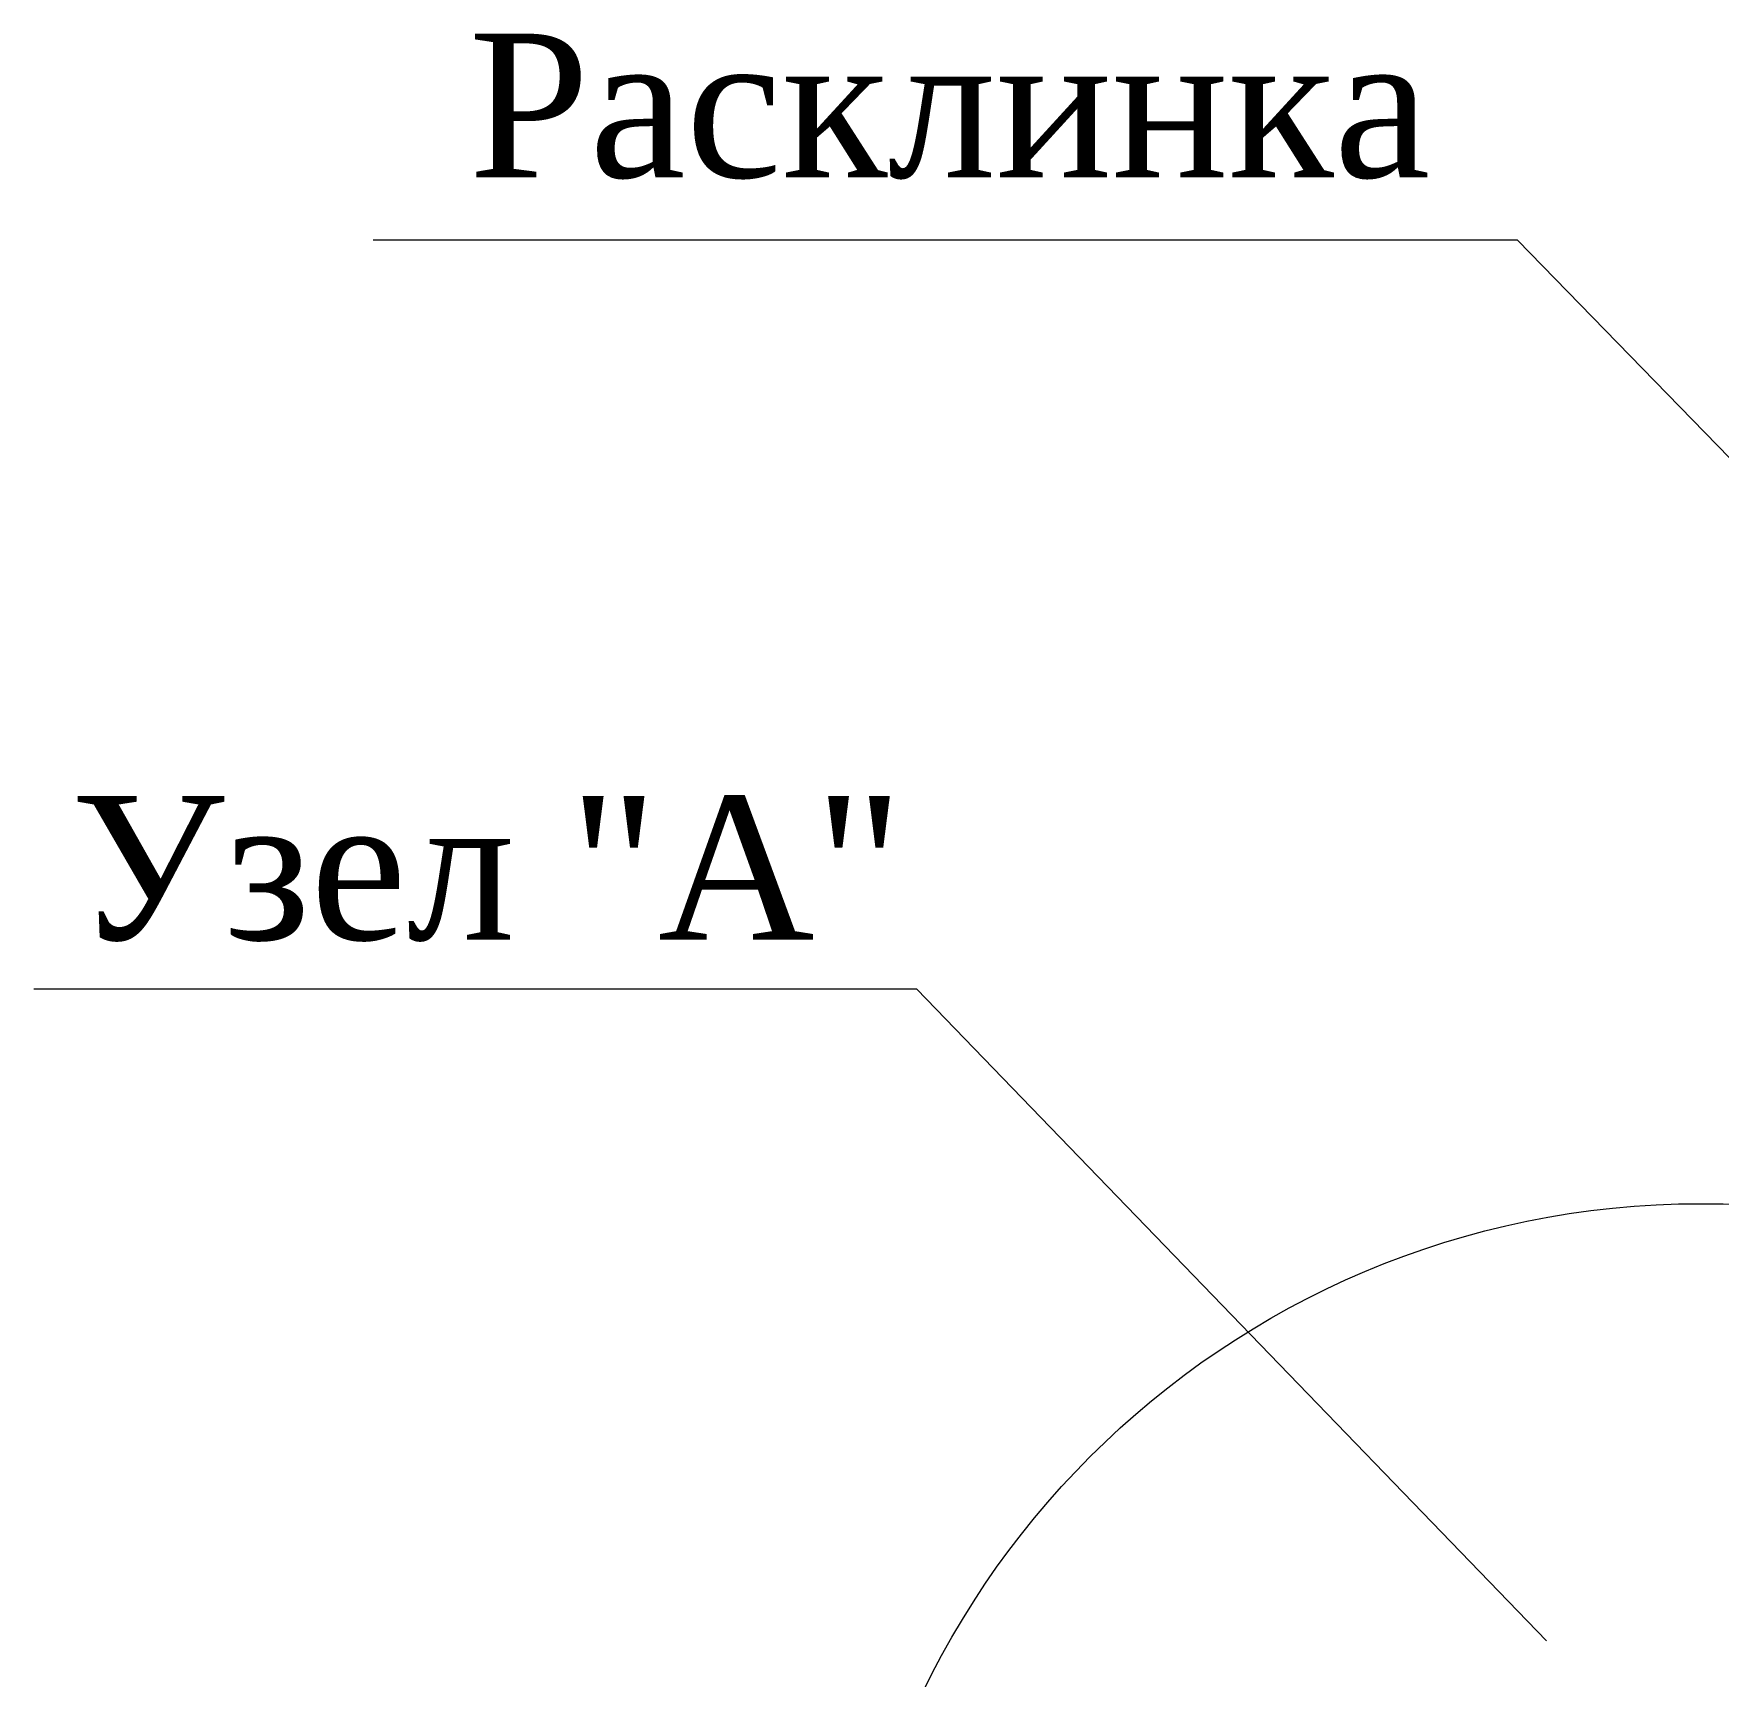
# Model space of a CAD drawing. Header units: millimetres. Extents: x -46762 to 217101, y -107409 to 31524.
# Drawn here: x -42011 to -40546, y -9131 to -7703 of the extents above; entities that cross this region are included whole.
import ezdxf

# ---------------------------------------------------------------- set-up
doc = ezdxf.new("R2010")
doc.units = ezdxf.units.MM
doc.styles.get("Standard").update_dxf_attribs({"font": 'TIMES.TTF'})

msp = doc.modelspace()

# ---------------------------------------------------------------- hatches: boundary and pattern name
at = {"lineweight": 9}
h = msp.add_hatch(dxfattribs=at)
h.set_pattern_fill('GRAVEL', color=256, scale=12.5, style=0)
h.set_pattern_definition([(228.0128, (-97673.256, -17195.63), (-2540.002158, -2857.503511), [42.7151, -4228.8125]), (184.9697, (-97701.831, -17227.38), (3810.0061633, 317.4977594), [73.3006, -7256.75]), (132.5104, (-97774.856, -17233.73), (3174.99769, -3492.5034116), [51.6853, -5116.8375]), (267.2737, (-97898.681, -17313.105), (317.4986214, 6349.9979567), [66.7506, -6608.3]), (292.8337, (-97901.856, -17379.78), (-1587.504507, 3810.0021663), [65.4543, -6479.975]), (357.2737, (-97876.456, -17440.105), (-6349.9979567, 317.4986214), [66.7506, -6608.3]), (37.6942, (-97809.781, -17443.28), (-4127.5026077, -3174.9971696), [88.2742, -8739.1375]), (72.2553, (-97739.931, -17389.305), (2222.5044457, 6985.0020258), [83.34, -8250.6625]), (121.4296, (-97714.531, -17309.93), (-2540.0006544, 4127.495145), [66.9766, -6630.6875]), (175.2364, (-97749.456, -17252.78), (3492.497257, -317.49702), [76.4641, -3746.7375]), (222.3974, (-97825.656, -17246.43), (-3810.0001147, -3492.4954563), [98.8848, -9789.6]), (138.8141, (-97584.356, -17316.28), (-2222.498584, 1904.99707), [33.7506, -3341.325]), (171.4692, (-97609.756, -17294.055), (4127.4936994, -635.0016), [64.2102, -6356.825]), (225, (-97673.26, -17284.53), (-7e-14, -317.4998), [44.9011, -404.1112]), (203.1986, (-97695.48, -17246.43), (1587.505353, 635.002784), [24.1801, -2393.825]), (291.8014, (-97717.706, -17255.955), (-317.50022, 952.500614), [34.1957, -1675.6]), (30.9638, (-97705.006, -17287.705), (952.498994, 635.000495), [55.54, -1795.7875]), (161.5651, (-97657.38, -17259.13), (635.00029, -317.49953), [40.1609, -963.8625]), (16.3895, (-97901.856, -17255.955), (3175.001752, 952.498019), [56.261, -5569.85]), (70.3462, (-97847.88, -17240.08), (-1269.996461, -3492.495061), [47.1999, -4672.775]), (293.1986, (-97657.38, -17195.63), (-635.002784, 1587.505353), [48.36, -2369.65]), (343.6105, (-97638.33, -17240.08), (-3175.001752, 952.498019), [56.261, -5569.85]), (339.444, (-97901.856, -17452.805), (-1587.50197, 634.99923), [54.2544, -2658.4625]), (294.7751, (-97851.056, -17471.855), (-1587.4963005, 3492.498378), [45.459, -4500.45]), (66.8014, (-97654.206, -17513.13), (635.002784, 1587.505353), [48.36, -2369.65]), (17.354, (-97635.156, -17468.68), (-4127.500223, -1269.9980845), [53.2229, -5269.05]), (69.444, (-97809.78, -17513.13), (-634.99923, -1587.50197), [27.1273, -2685.6]), (101.3099, (-97673.256, -17513.13), (-317.49843, 1269.99593), [16.1894, -1602.75]), (165.9638, (-97676.43, -17497.255), (952.50067, -317.49945), [65.4542, -1243.6312]), (186.009, (-97739.931, -17481.38), (3174.995318, 317.4992586), [60.6584, -6005.175]), (303.6901, (-97705.01, -17316.28), (-317.50011, 634.99939), [45.7905, -1098.9725]), (353.1572, (-97679.606, -17354.38), (5397.502232, -635.002844), [79.9446, -7914.5]), (60.9454, (-97600.23, -17363.905), (-1269.997046, -2222.494701), [32.6885, -3236.175]), (90, (-97584.36, -17335.33), (-317.5, 317.5), [19.05, -298.45]), (120.2564, (-97746.28, -17471.855), (1269.997308, -2222.498879), [44.1084, -4366.7375]), (48.0128, (-97768.506, -17433.755), (2540.002158, 2857.503511), [85.4304, -4186.1]), (0, (-97711.36, -17370.25), (317.5, 317.5), [82.55, -234.95]), (325.3048, (-97628.806, -17370.255), (-3174.994499, 2222.500211), [50.2012, -4969.9125]), (254.0546, (-97587.53, -17398.83), (-317.50081, -1270.003025), [46.2286, -2265.2125]), (207.646, (-97600.231, -17443.28), (-6032.497881, -3175.0019968), [75.2681, -7451.5625]), (175.4261, (-97666.906, -17478.205), (-4127.5009506, 317.498464), [79.6286, -7883.225]), (175.4261, (-97666.906, -17478.205), (-4127.5009506, 317.498464), [79.6286, -7883.225])])
h.paths.add_polyline_path([(-40424.22, -8996.87, 0.0092719), (-40545.56, -9162.18, 0.0404014), (-40607.94, -9259.77), (-40528.4, -9313.41, -0.005282), (-40463.85, -9219.83, -0.00927), (-40344.72, -9057.54, -0.0292086), (-39936.05, -8582.59), (-40007.92, -8513.05, 0.0292095)])

# ---------------------------------------------------------------- linework, layer by layer
at = {"lineweight": 15}
for p, q in [((-40720.16, -7882.15), (-41715.24, -7882.15)), ((-39972.3, -8651.35), (-40720.16, -7882.15)), ((-41242.49, -8533.81), (-42010.59, -8533.81)), ((-40694.82, -9100.59), (-41242.49, -8533.81))]:
    msp.add_line(p, q, dxfattribs=at)
msp.add_circle((-40560.82, -9471.19), 750.87, dxfattribs=at)
msp.add_arc((-36082.7, -12311.32), 5160, 141.433, 180)

# ---------------------------------------------------------------- texts
at = {"char_height": 125, "attachment_point": 1}
for s, insert, width in [('{\\fTimes New Roman|b0|i0|c204|p18;Расклинка}', (-41632.31, -7702.63), 2308.028), ('{\\fTimes New Roman|b0|i0|c204|p18;Узел "А"}', (-41978.3, -8365.71), 2552.2744)]:
    msp.add_mtext(s, dxfattribs=dict(at, insert=insert, width=width))

doc.saveas('drawing.dxf')
